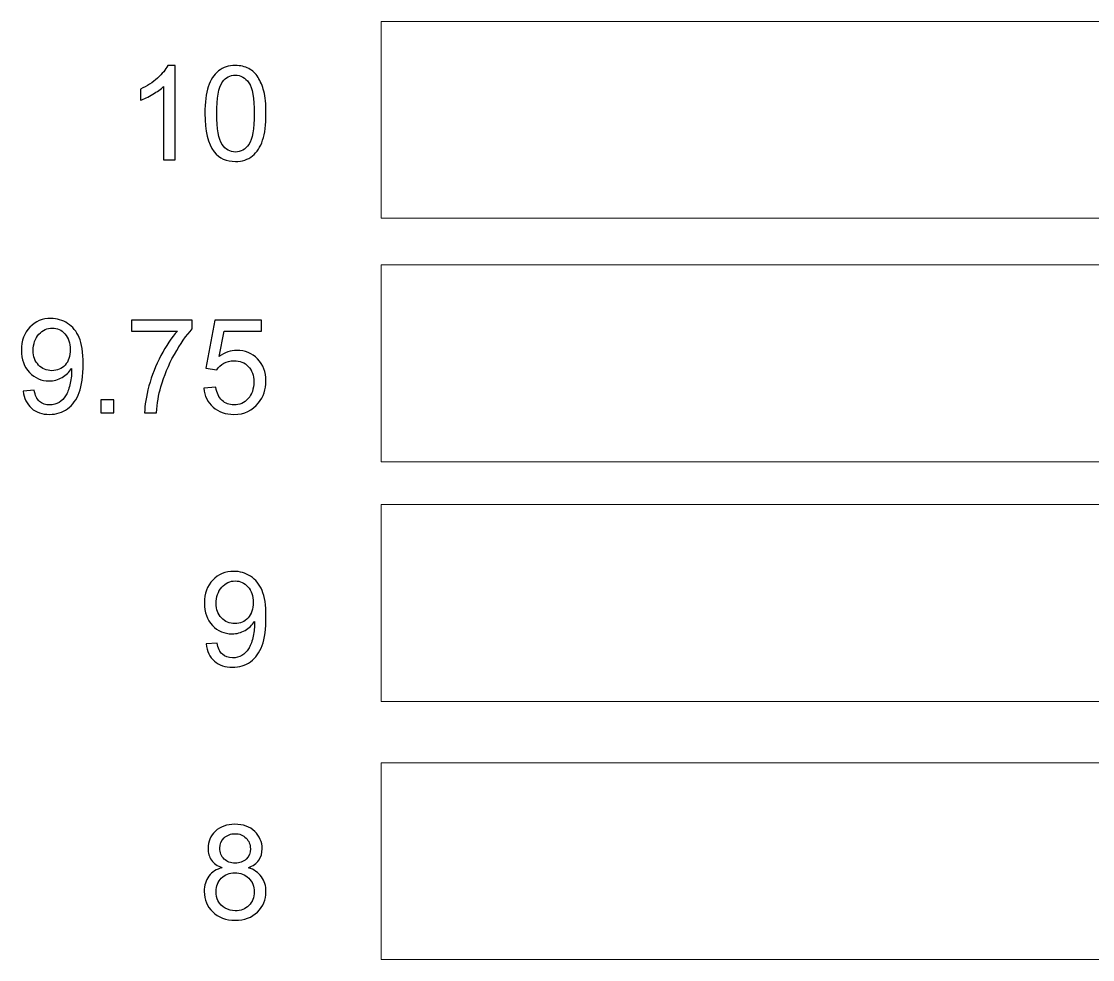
# Model space of a CAD drawing. Header units: millimetres. Extents: x -489 to 489, y -241 to 468.
# Drawn here: x -337.8 to -234.1, y 4.3 to 95.1 of the extents above; entities that cross this region are included whole.
import ezdxf

# ---------------------------------------------------------------- set-up
doc = ezdxf.new("R2010")
doc.units = ezdxf.units.MM
doc.header["$MEASUREMENT"] = 0
doc.layers.add('Layer 1', color=7, linetype='Continuous')

msp = doc.modelspace()

# ---------------------------------------------------------------- linework, layer by layer
at = {"layer": 'Layer 1', "color": 250, "lineweight": 9}
for points in [[(-303.009, 76.0051), (-112.509, 76.0051), (-112.509, 95.0551), (-303.009, 95.0551), (-303.009, 76.0051)], [(-303.009, 52.4551), (-117.2716, 52.4551), (-117.2716, 71.5051), (-303.009, 71.5051), (-303.009, 52.4551)], [(-303.009, 29.26), (-131.559, 29.26), (-131.559, 48.31), (-303.009, 48.31), (-303.009, 29.26)], [(-303.009, 4.2793), (-150.609, 4.2793), (-150.609, 23.3293), (-303.009, 23.3293), (-303.009, 4.2793)]]:
    msp.add_lwpolyline(points, close=True, dxfattribs=at)
at = {"layer": 'Layer 1', "color": 250}
for points, knots in [([(-322.932, 81.6571), (-322.932, 81.6571), (-324.0496, 81.6571), (-324.0496, 81.6571), (-324.0496, 81.6571), (-324.0496, 81.6571), (-324.0496, 88.7733), (-324.0496, 88.7733), (-324.0496, 88.7733), (-324.3184, 88.5151), (-324.6719, 88.259), (-325.1079, 88.0029), (-325.1079, 88.0029), (-325.544, 87.7468), (-325.9377, 87.5541), (-326.2848, 87.4271), (-326.2848, 87.4271), (-326.2848, 87.4271), (-326.2848, 88.5066), (-326.2848, 88.5066), (-326.2848, 88.5066), (-325.6604, 88.7987), (-325.1143, 89.1543), (-324.6465, 89.5734), (-324.6465, 89.5734), (-324.1787, 89.9904), (-323.8464, 90.3947), (-323.6517, 90.7884), (-323.6517, 90.7884), (-323.6517, 90.7884), (-322.932, 90.7884), (-322.932, 90.7884), (-322.932, 90.7884), (-322.932, 90.7884), (-322.932, 81.6571), (-322.932, 81.6571)], [0, 0, 0, 0, 0.1, 0.1, 0.1, 0.1, 0.2, 0.2, 0.2, 0.2, 0.3, 0.3, 0.3, 0.3, 0.4, 0.4, 0.4, 0.4, 0.5, 0.5, 0.5, 0.5, 0.6, 0.6, 0.6, 0.6, 0.7, 0.7, 0.7, 0.7, 0.8, 0.8, 0.8, 0.8, 1, 1, 1, 1]), ([(-320.0597, 86.1444), (-320.0597, 87.2176), (-319.9496, 88.0854), (-319.7295, 88.7416), (-319.7295, 88.7416), (-319.5072, 89.3999), (-319.1792, 89.9058), (-318.7431, 90.2592), (-318.7431, 90.2592), (-318.3092, 90.6127), (-317.761, 90.7884), (-317.1006, 90.7884), (-317.1006, 90.7884), (-316.6138, 90.7884), (-316.1862, 90.691), (-315.8158, 90.4942), (-315.8158, 90.4942), (-315.4475, 90.2973), (-315.1427, 90.0137), (-314.9056, 89.6433), (-314.9056, 89.6433), (-314.6685, 89.275), (-314.4823, 88.8241), (-314.3468, 88.2929), (-314.3468, 88.2929), (-314.2092, 87.7616), (-314.1415, 87.044), (-314.1415, 86.1444), (-314.1415, 86.1444), (-314.1415, 85.0776), (-314.2516, 84.214), (-314.4696, 83.5579), (-314.4696, 83.5579), (-314.6876, 82.8996), (-315.0157, 82.3937), (-315.4517, 82.0381), (-315.4517, 82.0381), (-315.8856, 81.6825), (-316.436, 81.5047), (-317.1006, 81.5047), (-317.1006, 81.5047), (-317.9748, 81.5047), (-318.6627, 81.8159), (-319.1622, 82.4403), (-319.1622, 82.4403), (-319.7612, 83.2023), (-320.0597, 84.4363), (-320.0597, 86.1444)], [0, 0, 0, 0, 0.07692308, 0.07692308, 0.07692308, 0.07692308, 0.15384615, 0.15384615, 0.15384615, 0.15384615, 0.23076923, 0.23076923, 0.23076923, 0.23076923, 0.30769231, 0.30769231, 0.30769231, 0.30769231, 0.38461538, 0.38461538, 0.38461538, 0.38461538, 0.46153846, 0.46153846, 0.46153846, 0.46153846, 0.53846154, 0.53846154, 0.53846154, 0.53846154, 0.61538462, 0.61538462, 0.61538462, 0.61538462, 0.69230769, 0.69230769, 0.69230769, 0.69230769, 0.76923077, 0.76923077, 0.76923077, 0.76923077, 0.84615385, 0.84615385, 0.84615385, 0.84615385, 1, 1, 1, 1]), ([(-318.9167, 86.1402), (-318.9167, 84.6437), (-318.7431, 83.6489), (-318.3939, 83.1578), (-318.3939, 83.1578), (-318.0446, 82.6646), (-317.6128, 82.4191), (-317.1006, 82.4191), (-317.1006, 82.4191), (-316.5884, 82.4191), (-316.1566, 82.6668), (-315.8073, 83.1599), (-315.8073, 83.1599), (-315.4581, 83.6552), (-315.2845, 84.648), (-315.2845, 86.1402), (-315.2845, 86.1402), (-315.2845, 87.6367), (-315.4581, 88.6315), (-315.8073, 89.1226), (-315.8073, 89.1226), (-316.1544, 89.6158), (-316.5905, 89.8613), (-317.1133, 89.8613), (-317.1133, 89.8613), (-317.6255, 89.8613), (-318.0362, 89.6433), (-318.3431, 89.2094), (-318.3431, 89.2094), (-318.7262, 88.6569), (-318.9167, 87.6325), (-318.9167, 86.1402)], [0, 0, 0, 0, 0.11111111, 0.11111111, 0.11111111, 0.11111111, 0.22222222, 0.22222222, 0.22222222, 0.22222222, 0.33333333, 0.33333333, 0.33333333, 0.33333333, 0.44444444, 0.44444444, 0.44444444, 0.44444444, 0.55555556, 0.55555556, 0.55555556, 0.55555556, 0.66666667, 0.66666667, 0.66666667, 0.66666667, 0.77777778, 0.77777778, 0.77777778, 0.77777778, 1, 1, 1, 1]), ([(-337.6513, 59.293), (-337.6513, 59.293), (-336.5845, 59.3819), (-336.5845, 59.3819), (-336.5845, 59.3819), (-336.4935, 58.8781), (-336.3199, 58.5141), (-336.0638, 58.2876), (-336.0638, 58.2876), (-335.8077, 58.0611), (-335.4796, 57.9468), (-335.0774, 57.9468), (-335.0774, 57.9468), (-334.7345, 57.9468), (-334.434, 58.0251), (-334.1736, 58.1839), (-334.1736, 58.1839), (-333.9133, 58.3405), (-333.7016, 58.5501), (-333.5386, 58.8146), (-333.5386, 58.8146), (-333.3756, 59.0771), (-333.238, 59.4327), (-333.1259, 59.8793), (-333.1259, 59.8793), (-333.0137, 60.3259), (-332.9586, 60.781), (-332.9586, 61.2446), (-332.9586, 61.2446), (-332.9586, 61.2933), (-332.9608, 61.3695), (-332.965, 61.4689), (-332.965, 61.4689), (-333.1872, 61.1133), (-333.492, 60.8234), (-333.8773, 60.6032), (-333.8773, 60.6032), (-334.2625, 60.381), (-334.6816, 60.2709), (-335.1303, 60.2709), (-335.1303, 60.2709), (-335.8818, 60.2709), (-336.5168, 60.544), (-337.0375, 61.0901), (-337.0375, 61.0901), (-337.556, 61.634), (-337.8164, 62.3537), (-337.8164, 63.2469), (-337.8164, 63.2469), (-337.8164, 64.1698), (-337.5455, 64.9106), (-337.0015, 65.4737), (-337.0015, 65.4737), (-336.4596, 66.0346), (-335.7802, 66.3161), (-334.961, 66.3161), (-334.961, 66.3161), (-334.3726, 66.3161), (-333.8328, 66.1574), (-333.3418, 65.8377), (-333.3418, 65.8377), (-332.8528, 65.5202), (-332.4824, 65.0673), (-332.2284, 64.4767), (-332.2284, 64.4767), (-331.9744, 63.8883), (-331.8474, 63.0353), (-331.8474, 61.9198), (-331.8474, 61.9198), (-331.8474, 60.7577), (-331.9723, 59.8328), (-332.2242, 59.1448), (-332.2242, 59.1448), (-332.476, 58.4548), (-332.8528, 57.932), (-333.3502, 57.5722), (-333.3502, 57.5722), (-333.8476, 57.2123), (-334.4297, 57.0324), (-335.0986, 57.0324), (-335.0986, 57.0324), (-335.8098, 57.0324), (-336.3898, 57.2293), (-336.8406, 57.6251), (-336.8406, 57.6251), (-337.2893, 58.0209), (-337.5603, 58.5776), (-337.6513, 59.293)], [0, 0, 0, 0, 0.04347826, 0.04347826, 0.04347826, 0.04347826, 0.08695652, 0.08695652, 0.08695652, 0.08695652, 0.13043478, 0.13043478, 0.13043478, 0.13043478, 0.17391304, 0.17391304, 0.17391304, 0.17391304, 0.2173913, 0.2173913, 0.2173913, 0.2173913, 0.26086957, 0.26086957, 0.26086957, 0.26086957, 0.30434783, 0.30434783, 0.30434783, 0.30434783, 0.34782609, 0.34782609, 0.34782609, 0.34782609, 0.39130435, 0.39130435, 0.39130435, 0.39130435, 0.43478261, 0.43478261, 0.43478261, 0.43478261, 0.47826087, 0.47826087, 0.47826087, 0.47826087, 0.52173913, 0.52173913, 0.52173913, 0.52173913, 0.56521739, 0.56521739, 0.56521739, 0.56521739, 0.60869565, 0.60869565, 0.60869565, 0.60869565, 0.65217391, 0.65217391, 0.65217391, 0.65217391, 0.69565217, 0.69565217, 0.69565217, 0.69565217, 0.73913043, 0.73913043, 0.73913043, 0.73913043, 0.7826087, 0.7826087, 0.7826087, 0.7826087, 0.82608696, 0.82608696, 0.82608696, 0.82608696, 0.86956522, 0.86956522, 0.86956522, 0.86956522, 0.91304348, 0.91304348, 0.91304348, 0.91304348, 1, 1, 1, 1]), ([(-333.092, 63.3041), (-333.092, 63.9433), (-333.2613, 64.4513), (-333.6, 64.826), (-333.6, 64.826), (-333.9365, 65.2006), (-334.3472, 65.389), (-334.8298, 65.389), (-334.8298, 65.389), (-335.3293, 65.389), (-335.7611, 65.1879), (-336.1252, 64.7836), (-336.1252, 64.7836), (-336.4914, 64.3794), (-336.6734, 63.8544), (-336.6734, 63.211), (-336.6734, 63.211), (-336.6734, 62.6331), (-336.4998, 62.1632), (-336.1548, 61.8034), (-336.1548, 61.8034), (-335.8077, 61.4414), (-335.3759, 61.2615), (-334.8615, 61.2615), (-334.8615, 61.2615), (-334.3451, 61.2615), (-333.9217, 61.4414), (-333.5894, 61.8034), (-333.5894, 61.8034), (-333.2571, 62.1632), (-333.092, 62.6649), (-333.092, 63.3041)], [0, 0, 0, 0, 0.11111111, 0.11111111, 0.11111111, 0.11111111, 0.22222222, 0.22222222, 0.22222222, 0.22222222, 0.33333333, 0.33333333, 0.33333333, 0.33333333, 0.44444444, 0.44444444, 0.44444444, 0.44444444, 0.55555556, 0.55555556, 0.55555556, 0.55555556, 0.66666667, 0.66666667, 0.66666667, 0.66666667, 0.77777778, 0.77777778, 0.77777778, 0.77777778, 1, 1, 1, 1]), ([(-327.1611, 65.0969), (-327.1611, 65.0969), (-327.1611, 66.1637), (-327.1611, 66.1637), (-327.1611, 66.1637), (-327.1611, 66.1637), (-321.281, 66.1637), (-321.281, 66.1637), (-321.281, 66.1637), (-321.281, 66.1637), (-321.281, 65.3001), (-321.281, 65.3001), (-321.281, 65.3001), (-321.8588, 64.6842), (-322.4346, 63.865), (-323.0018, 62.8427), (-323.0018, 62.8427), (-323.5712, 61.8203), (-324.0094, 60.7683), (-324.3205, 59.6867), (-324.3205, 59.6867), (-324.5428, 58.9268), (-324.6867, 58.0907), (-324.7481, 57.1848), (-324.7481, 57.1848), (-324.7481, 57.1848), (-325.8911, 57.1848), (-325.8911, 57.1848), (-325.8911, 57.1848), (-325.8784, 57.9002), (-325.7387, 58.766), (-325.4699, 59.7798), (-325.4699, 59.7798), (-325.2011, 60.7958), (-324.8179, 61.7737), (-324.3163, 62.7157), (-324.3163, 62.7157), (-323.8146, 63.6576), (-323.2812, 64.4513), (-322.7161, 65.0969), (-322.7161, 65.0969), (-322.7161, 65.0969), (-327.1611, 65.0969), (-327.1611, 65.0969)], [0, 0, 0, 0, 0.08333333, 0.08333333, 0.08333333, 0.08333333, 0.16666667, 0.16666667, 0.16666667, 0.16666667, 0.25, 0.25, 0.25, 0.25, 0.33333333, 0.33333333, 0.33333333, 0.33333333, 0.41666667, 0.41666667, 0.41666667, 0.41666667, 0.5, 0.5, 0.5, 0.5, 0.58333333, 0.58333333, 0.58333333, 0.58333333, 0.66666667, 0.66666667, 0.66666667, 0.66666667, 0.75, 0.75, 0.75, 0.75, 0.83333333, 0.83333333, 0.83333333, 0.83333333, 1, 1, 1, 1]), ([(-320.1613, 59.5724), (-320.1613, 59.5724), (-318.9929, 59.6613), (-318.9929, 59.6613), (-318.9929, 59.6613), (-318.9061, 59.0919), (-318.705, 58.6644), (-318.3918, 58.3765), (-318.3918, 58.3765), (-318.0785, 58.0907), (-317.6954, 57.9468), (-317.2445, 57.9468), (-317.2445, 57.9468), (-316.7005, 57.9468), (-316.2455, 58.15), (-315.875, 58.5543), (-315.875, 58.5543), (-315.5067, 58.9607), (-315.3226, 59.4983), (-315.3226, 60.1672), (-315.3226, 60.1672), (-315.3226, 60.8043), (-315.4983, 61.306), (-315.8518, 61.6743), (-315.8518, 61.6743), (-316.2052, 62.0426), (-316.673, 62.2267), (-317.2551, 62.2267), (-317.2551, 62.2267), (-317.6171, 62.2267), (-317.9409, 62.1442), (-318.2288, 61.9791), (-318.2288, 61.9791), (-318.5145, 61.814), (-318.7389, 61.6002), (-318.904, 61.3377), (-318.904, 61.3377), (-318.904, 61.3377), (-319.9581, 61.4901), (-319.9581, 61.4901), (-319.9581, 61.4901), (-319.9581, 61.4901), (-319.0818, 66.1637), (-319.0818, 66.1637), (-319.0818, 66.1637), (-319.0818, 66.1637), (-314.5733, 66.1637), (-314.5733, 66.1637), (-314.5733, 66.1637), (-314.5733, 66.1637), (-314.5733, 65.0969), (-314.5733, 65.0969), (-314.5733, 65.0969), (-314.5733, 65.0969), (-318.1907, 65.0969), (-318.1907, 65.0969), (-318.1907, 65.0969), (-318.1907, 65.0969), (-318.6754, 62.6437), (-318.6754, 62.6437), (-318.6754, 62.6437), (-318.1314, 63.0268), (-317.5599, 63.2173), (-316.963, 63.2173), (-316.963, 63.2173), (-316.1714, 63.2173), (-315.5025, 62.9421), (-314.9585, 62.3918), (-314.9585, 62.3918), (-314.4145, 61.8415), (-314.1415, 61.1345), (-314.1415, 60.2709), (-314.1415, 60.2709), (-314.1415, 59.4475), (-314.3807, 58.7363), (-314.859, 58.1373), (-314.859, 58.1373), (-315.4411, 57.4007), (-316.237, 57.0324), (-317.2445, 57.0324), (-317.2445, 57.0324), (-318.07, 57.0324), (-318.7431, 57.2652), (-319.2659, 57.7288), (-319.2659, 57.7288), (-319.7888, 58.1923), (-320.0872, 58.8062), (-320.1613, 59.5724)], [0, 0, 0, 0, 0.04347826, 0.04347826, 0.04347826, 0.04347826, 0.08695652, 0.08695652, 0.08695652, 0.08695652, 0.13043478, 0.13043478, 0.13043478, 0.13043478, 0.17391304, 0.17391304, 0.17391304, 0.17391304, 0.2173913, 0.2173913, 0.2173913, 0.2173913, 0.26086957, 0.26086957, 0.26086957, 0.26086957, 0.30434783, 0.30434783, 0.30434783, 0.30434783, 0.34782609, 0.34782609, 0.34782609, 0.34782609, 0.39130435, 0.39130435, 0.39130435, 0.39130435, 0.43478261, 0.43478261, 0.43478261, 0.43478261, 0.47826087, 0.47826087, 0.47826087, 0.47826087, 0.52173913, 0.52173913, 0.52173913, 0.52173913, 0.56521739, 0.56521739, 0.56521739, 0.56521739, 0.60869565, 0.60869565, 0.60869565, 0.60869565, 0.65217391, 0.65217391, 0.65217391, 0.65217391, 0.69565217, 0.69565217, 0.69565217, 0.69565217, 0.73913043, 0.73913043, 0.73913043, 0.73913043, 0.7826087, 0.7826087, 0.7826087, 0.7826087, 0.82608696, 0.82608696, 0.82608696, 0.82608696, 0.86956522, 0.86956522, 0.86956522, 0.86956522, 0.91304348, 0.91304348, 0.91304348, 0.91304348, 1, 1, 1, 1]), ([(-330.1308, 57.1848), (-330.1308, 57.1848), (-330.1308, 58.4548), (-330.1308, 58.4548), (-330.1308, 58.4548), (-330.1308, 58.4548), (-328.8608, 58.4548), (-328.8608, 58.4548), (-328.8608, 58.4548), (-328.8608, 58.4548), (-328.8608, 57.1848), (-328.8608, 57.1848), (-328.8608, 57.1848), (-328.8608, 57.1848), (-330.1308, 57.1848), (-330.1308, 57.1848)], [0, 0, 0, 0, 0.2, 0.2, 0.2, 0.2, 0.4, 0.4, 0.4, 0.4, 0.6, 0.6, 0.6, 0.6, 1, 1, 1, 1]), ([(-319.9454, 34.8207), (-319.9454, 34.8207), (-318.8786, 34.9096), (-318.8786, 34.9096), (-318.8786, 34.9096), (-318.7876, 34.4058), (-318.614, 34.0418), (-318.3579, 33.8153), (-318.3579, 33.8153), (-318.1018, 33.5888), (-317.7737, 33.4745), (-317.3715, 33.4745), (-317.3715, 33.4745), (-317.0286, 33.4745), (-316.7281, 33.5528), (-316.4677, 33.7116), (-316.4677, 33.7116), (-316.2074, 33.8682), (-315.9957, 34.0778), (-315.8327, 34.3423), (-315.8327, 34.3423), (-315.6697, 34.6048), (-315.5321, 34.9604), (-315.42, 35.407), (-315.42, 35.407), (-315.3078, 35.8536), (-315.2527, 36.3087), (-315.2527, 36.7723), (-315.2527, 36.7723), (-315.2527, 36.821), (-315.2549, 36.8972), (-315.2591, 36.9966), (-315.2591, 36.9966), (-315.4813, 36.641), (-315.7861, 36.3511), (-316.1714, 36.1309), (-316.1714, 36.1309), (-316.5566, 35.9087), (-316.9757, 35.7986), (-317.4244, 35.7986), (-317.4244, 35.7986), (-318.1759, 35.7986), (-318.8109, 36.0717), (-319.3316, 36.6178), (-319.3316, 36.6178), (-319.8501, 37.1617), (-320.1105, 37.8814), (-320.1105, 38.7746), (-320.1105, 38.7746), (-320.1105, 39.6975), (-319.8396, 40.4383), (-319.2956, 41.0014), (-319.2956, 41.0014), (-318.7537, 41.5623), (-318.0743, 41.8438), (-317.2551, 41.8438), (-317.2551, 41.8438), (-316.6667, 41.8438), (-316.1269, 41.6851), (-315.6359, 41.3654), (-315.6359, 41.3654), (-315.1469, 41.0479), (-314.7765, 40.595), (-314.5225, 40.0044), (-314.5225, 40.0044), (-314.2685, 39.416), (-314.1415, 38.563), (-314.1415, 37.4475), (-314.1415, 37.4475), (-314.1415, 36.2854), (-314.2664, 35.3605), (-314.5183, 34.6725), (-314.5183, 34.6725), (-314.7701, 33.9825), (-315.1469, 33.4597), (-315.6443, 33.0999), (-315.6443, 33.0999), (-316.1417, 32.74), (-316.7238, 32.5601), (-317.3927, 32.5601), (-317.3927, 32.5601), (-318.1039, 32.5601), (-318.6839, 32.757), (-319.1347, 33.1528), (-319.1347, 33.1528), (-319.5834, 33.5486), (-319.8544, 34.1053), (-319.9454, 34.8207)], [0, 0, 0, 0, 0.04347826, 0.04347826, 0.04347826, 0.04347826, 0.08695652, 0.08695652, 0.08695652, 0.08695652, 0.13043478, 0.13043478, 0.13043478, 0.13043478, 0.17391304, 0.17391304, 0.17391304, 0.17391304, 0.2173913, 0.2173913, 0.2173913, 0.2173913, 0.26086957, 0.26086957, 0.26086957, 0.26086957, 0.30434783, 0.30434783, 0.30434783, 0.30434783, 0.34782609, 0.34782609, 0.34782609, 0.34782609, 0.39130435, 0.39130435, 0.39130435, 0.39130435, 0.43478261, 0.43478261, 0.43478261, 0.43478261, 0.47826087, 0.47826087, 0.47826087, 0.47826087, 0.52173913, 0.52173913, 0.52173913, 0.52173913, 0.56521739, 0.56521739, 0.56521739, 0.56521739, 0.60869565, 0.60869565, 0.60869565, 0.60869565, 0.65217391, 0.65217391, 0.65217391, 0.65217391, 0.69565217, 0.69565217, 0.69565217, 0.69565217, 0.73913043, 0.73913043, 0.73913043, 0.73913043, 0.7826087, 0.7826087, 0.7826087, 0.7826087, 0.82608696, 0.82608696, 0.82608696, 0.82608696, 0.86956522, 0.86956522, 0.86956522, 0.86956522, 0.91304348, 0.91304348, 0.91304348, 0.91304348, 1, 1, 1, 1]), ([(-315.3861, 38.8318), (-315.3861, 39.471), (-315.5554, 39.979), (-315.8941, 40.3537), (-315.8941, 40.3537), (-316.2306, 40.7283), (-316.6413, 40.9167), (-317.1239, 40.9167), (-317.1239, 40.9167), (-317.6234, 40.9167), (-318.0552, 40.7156), (-318.4193, 40.3113), (-318.4193, 40.3113), (-318.7855, 39.9071), (-318.9675, 39.3821), (-318.9675, 38.7387), (-318.9675, 38.7387), (-318.9675, 38.1608), (-318.7939, 37.6909), (-318.4489, 37.3311), (-318.4489, 37.3311), (-318.1018, 36.9691), (-317.67, 36.7892), (-317.1556, 36.7892), (-317.1556, 36.7892), (-316.6392, 36.7892), (-316.2158, 36.9691), (-315.8835, 37.3311), (-315.8835, 37.3311), (-315.5512, 37.6909), (-315.3861, 38.1926), (-315.3861, 38.8318)], [0, 0, 0, 0, 0.11111111, 0.11111111, 0.11111111, 0.11111111, 0.22222222, 0.22222222, 0.22222222, 0.22222222, 0.33333333, 0.33333333, 0.33333333, 0.33333333, 0.44444444, 0.44444444, 0.44444444, 0.44444444, 0.55555556, 0.55555556, 0.55555556, 0.55555556, 0.66666667, 0.66666667, 0.66666667, 0.66666667, 0.77777778, 0.77777778, 0.77777778, 0.77777778, 1, 1, 1, 1]), ([(-318.3896, 13.17), (-318.8532, 13.3394), (-319.1961, 13.5828), (-319.4205, 13.896), (-319.4205, 13.896), (-319.6427, 14.2114), (-319.7549, 14.5882), (-319.7549, 15.0263), (-319.7549, 15.0263), (-319.7549, 15.6889), (-319.5178, 16.2434), (-319.0437, 16.6943), (-319.0437, 16.6943), (-318.5674, 17.1451), (-317.9367, 17.3716), (-317.1472, 17.3716), (-317.1472, 17.3716), (-316.3555, 17.3716), (-315.7163, 17.1409), (-315.2337, 16.6795), (-315.2337, 16.6795), (-314.7511, 16.218), (-314.5098, 15.6571), (-314.5098, 14.9946), (-314.5098, 14.9946), (-314.5098, 14.5734), (-314.6199, 14.2051), (-314.84, 13.8939), (-314.84, 13.8939), (-315.0601, 13.5807), (-315.3946, 13.3394), (-315.8454, 13.17), (-315.8454, 13.17), (-315.2887, 12.988), (-314.8675, 12.6959), (-314.5775, 12.2895), (-314.5775, 12.2895), (-314.2875, 11.8852), (-314.1415, 11.4026), (-314.1415, 10.8396), (-314.1415, 10.8396), (-314.1415, 10.0628), (-314.4167, 9.4108), (-314.9649, 8.8817), (-314.9649, 8.8817), (-315.5152, 8.3525), (-316.237, 8.0879), (-317.1323, 8.0879), (-317.1323, 8.0879), (-318.0277, 8.0879), (-318.7495, 8.3525), (-319.2998, 8.8838), (-319.2998, 8.8838), (-319.848, 9.4151), (-320.1232, 10.0776), (-320.1232, 10.8713), (-320.1232, 10.8713), (-320.1232, 11.4619), (-319.9729, 11.9572), (-319.6723, 12.3551), (-319.6723, 12.3551), (-319.3718, 12.7552), (-318.9442, 13.0261), (-318.3896, 13.17)], [0, 0, 0, 0, 0.05882353, 0.05882353, 0.05882353, 0.05882353, 0.11764706, 0.11764706, 0.11764706, 0.11764706, 0.17647059, 0.17647059, 0.17647059, 0.17647059, 0.23529412, 0.23529412, 0.23529412, 0.23529412, 0.29411765, 0.29411765, 0.29411765, 0.29411765, 0.35294118, 0.35294118, 0.35294118, 0.35294118, 0.41176471, 0.41176471, 0.41176471, 0.41176471, 0.47058824, 0.47058824, 0.47058824, 0.47058824, 0.52941176, 0.52941176, 0.52941176, 0.52941176, 0.58823529, 0.58823529, 0.58823529, 0.58823529, 0.64705882, 0.64705882, 0.64705882, 0.64705882, 0.70588235, 0.70588235, 0.70588235, 0.70588235, 0.76470588, 0.76470588, 0.76470588, 0.76470588, 0.82352941, 0.82352941, 0.82352941, 0.82352941, 0.88235294, 0.88235294, 0.88235294, 0.88235294, 1, 1, 1, 1]), ([(-318.6119, 15.0666), (-318.6119, 14.6348), (-318.4743, 14.2834), (-318.2013, 14.0103), (-318.2013, 14.0103), (-317.9261, 13.7373), (-317.5663, 13.5997), (-317.1196, 13.5997), (-317.1196, 13.5997), (-316.6857, 13.5997), (-316.3344, 13.7352), (-316.0613, 14.0061), (-316.0613, 14.0061), (-315.7883, 14.277), (-315.6528, 14.6094), (-315.6528, 15.0031), (-315.6528, 15.0031), (-315.6528, 15.4137), (-315.7925, 15.7587), (-316.074, 16.0381), (-316.074, 16.0381), (-316.3534, 16.3175), (-316.7069, 16.4572), (-317.1323, 16.4572), (-317.1323, 16.4572), (-317.562, 16.4572), (-317.9155, 16.3196), (-318.1949, 16.0466), (-318.1949, 16.0466), (-318.4722, 15.7735), (-318.6119, 15.4476), (-318.6119, 15.0666)], [0, 0, 0, 0, 0.11111111, 0.11111111, 0.11111111, 0.11111111, 0.22222222, 0.22222222, 0.22222222, 0.22222222, 0.33333333, 0.33333333, 0.33333333, 0.33333333, 0.44444444, 0.44444444, 0.44444444, 0.44444444, 0.55555556, 0.55555556, 0.55555556, 0.55555556, 0.66666667, 0.66666667, 0.66666667, 0.66666667, 0.77777778, 0.77777778, 0.77777778, 0.77777778, 1, 1, 1, 1]), ([(-318.9802, 10.8629), (-318.9802, 10.5432), (-318.9061, 10.2363), (-318.7579, 9.9379), (-318.7579, 9.9379), (-318.6098, 9.6415), (-318.3854, 9.4108), (-318.0848, 9.2478), (-318.0848, 9.2478), (-317.7864, 9.0849), (-317.4647, 9.0023), (-317.1239, 9.0023), (-317.1239, 9.0023), (-316.5862, 9.0023), (-316.146, 9.1738), (-315.801, 9.5167), (-315.801, 9.5167), (-315.4559, 9.8596), (-315.2845, 10.2956), (-315.2845, 10.8248), (-315.2845, 10.8248), (-315.2845, 11.3624), (-315.4623, 11.8069), (-315.8158, 12.1583), (-315.8158, 12.1583), (-316.1714, 12.5096), (-316.6201, 12.6853), (-317.1599, 12.6853), (-317.1599, 12.6853), (-317.689, 12.6853), (-318.1229, 12.5117), (-318.4658, 12.1646), (-318.4658, 12.1646), (-318.8087, 11.8175), (-318.9802, 11.3836), (-318.9802, 10.8629)], [0, 0, 0, 0, 0.1, 0.1, 0.1, 0.1, 0.2, 0.2, 0.2, 0.2, 0.3, 0.3, 0.3, 0.3, 0.4, 0.4, 0.4, 0.4, 0.5, 0.5, 0.5, 0.5, 0.6, 0.6, 0.6, 0.6, 0.7, 0.7, 0.7, 0.7, 0.8, 0.8, 0.8, 0.8, 1, 1, 1, 1])]:
    msp.add_open_spline(points, degree=3, knots=knots, dxfattribs=at)
at = {"layer": 'Layer 1', "color": 250, "lineweight": 9}
for points, knots in [([(-322.932, 81.6571), (-322.932, 81.6571), (-324.0496, 81.6571), (-324.0496, 81.6571), (-324.0496, 81.6571), (-324.0496, 81.6571), (-324.0496, 88.7733), (-324.0496, 88.7733), (-324.0496, 88.7733), (-324.3184, 88.5151), (-324.6719, 88.259), (-325.1079, 88.0029), (-325.1079, 88.0029), (-325.544, 87.7468), (-325.9377, 87.5541), (-326.2848, 87.4271), (-326.2848, 87.4271), (-326.2848, 87.4271), (-326.2848, 88.5066), (-326.2848, 88.5066), (-326.2848, 88.5066), (-325.6604, 88.7987), (-325.1143, 89.1543), (-324.6465, 89.5734), (-324.6465, 89.5734), (-324.1787, 89.9904), (-323.8464, 90.3947), (-323.6517, 90.7884), (-323.6517, 90.7884), (-323.6517, 90.7884), (-322.932, 90.7884), (-322.932, 90.7884), (-322.932, 90.7884), (-322.932, 90.7884), (-322.932, 81.6571), (-322.932, 81.6571)], [0, 0, 0, 0, 0.1, 0.1, 0.1, 0.1, 0.2, 0.2, 0.2, 0.2, 0.3, 0.3, 0.3, 0.3, 0.4, 0.4, 0.4, 0.4, 0.5, 0.5, 0.5, 0.5, 0.6, 0.6, 0.6, 0.6, 0.7, 0.7, 0.7, 0.7, 0.8, 0.8, 0.8, 0.8, 1, 1, 1, 1]), ([(-320.0597, 86.1444), (-320.0597, 87.2176), (-319.9496, 88.0854), (-319.7295, 88.7416), (-319.7295, 88.7416), (-319.5072, 89.3999), (-319.1792, 89.9058), (-318.7431, 90.2592), (-318.7431, 90.2592), (-318.3092, 90.6127), (-317.761, 90.7884), (-317.1006, 90.7884), (-317.1006, 90.7884), (-316.6138, 90.7884), (-316.1862, 90.691), (-315.8158, 90.4942), (-315.8158, 90.4942), (-315.4475, 90.2973), (-315.1427, 90.0137), (-314.9056, 89.6433), (-314.9056, 89.6433), (-314.6685, 89.275), (-314.4823, 88.8241), (-314.3468, 88.2929), (-314.3468, 88.2929), (-314.2092, 87.7616), (-314.1415, 87.044), (-314.1415, 86.1444), (-314.1415, 86.1444), (-314.1415, 85.0776), (-314.2516, 84.214), (-314.4696, 83.5579), (-314.4696, 83.5579), (-314.6876, 82.8996), (-315.0157, 82.3937), (-315.4517, 82.0381), (-315.4517, 82.0381), (-315.8856, 81.6825), (-316.436, 81.5047), (-317.1006, 81.5047), (-317.1006, 81.5047), (-317.9748, 81.5047), (-318.6627, 81.8159), (-319.1622, 82.4403), (-319.1622, 82.4403), (-319.7612, 83.2023), (-320.0597, 84.4363), (-320.0597, 86.1444)], [0, 0, 0, 0, 0.07692308, 0.07692308, 0.07692308, 0.07692308, 0.15384615, 0.15384615, 0.15384615, 0.15384615, 0.23076923, 0.23076923, 0.23076923, 0.23076923, 0.30769231, 0.30769231, 0.30769231, 0.30769231, 0.38461538, 0.38461538, 0.38461538, 0.38461538, 0.46153846, 0.46153846, 0.46153846, 0.46153846, 0.53846154, 0.53846154, 0.53846154, 0.53846154, 0.61538462, 0.61538462, 0.61538462, 0.61538462, 0.69230769, 0.69230769, 0.69230769, 0.69230769, 0.76923077, 0.76923077, 0.76923077, 0.76923077, 0.84615385, 0.84615385, 0.84615385, 0.84615385, 1, 1, 1, 1]), ([(-318.9167, 86.1402), (-318.9167, 84.6437), (-318.7431, 83.6489), (-318.3939, 83.1578), (-318.3939, 83.1578), (-318.0446, 82.6646), (-317.6128, 82.4191), (-317.1006, 82.4191), (-317.1006, 82.4191), (-316.5884, 82.4191), (-316.1566, 82.6668), (-315.8073, 83.1599), (-315.8073, 83.1599), (-315.4581, 83.6552), (-315.2845, 84.648), (-315.2845, 86.1402), (-315.2845, 86.1402), (-315.2845, 87.6367), (-315.4581, 88.6315), (-315.8073, 89.1226), (-315.8073, 89.1226), (-316.1544, 89.6158), (-316.5905, 89.8613), (-317.1133, 89.8613), (-317.1133, 89.8613), (-317.6255, 89.8613), (-318.0362, 89.6433), (-318.3431, 89.2094), (-318.3431, 89.2094), (-318.7262, 88.6569), (-318.9167, 87.6325), (-318.9167, 86.1402)], [0, 0, 0, 0, 0.11111111, 0.11111111, 0.11111111, 0.11111111, 0.22222222, 0.22222222, 0.22222222, 0.22222222, 0.33333333, 0.33333333, 0.33333333, 0.33333333, 0.44444444, 0.44444444, 0.44444444, 0.44444444, 0.55555556, 0.55555556, 0.55555556, 0.55555556, 0.66666667, 0.66666667, 0.66666667, 0.66666667, 0.77777778, 0.77777778, 0.77777778, 0.77777778, 1, 1, 1, 1]), ([(-337.6513, 59.293), (-337.6513, 59.293), (-336.5845, 59.3819), (-336.5845, 59.3819), (-336.5845, 59.3819), (-336.4935, 58.8781), (-336.3199, 58.5141), (-336.0638, 58.2876), (-336.0638, 58.2876), (-335.8077, 58.0611), (-335.4796, 57.9468), (-335.0774, 57.9468), (-335.0774, 57.9468), (-334.7345, 57.9468), (-334.434, 58.0251), (-334.1736, 58.1839), (-334.1736, 58.1839), (-333.9133, 58.3405), (-333.7016, 58.5501), (-333.5386, 58.8146), (-333.5386, 58.8146), (-333.3756, 59.0771), (-333.238, 59.4327), (-333.1259, 59.8793), (-333.1259, 59.8793), (-333.0137, 60.3259), (-332.9586, 60.781), (-332.9586, 61.2446), (-332.9586, 61.2446), (-332.9586, 61.2933), (-332.9608, 61.3695), (-332.965, 61.4689), (-332.965, 61.4689), (-333.1872, 61.1133), (-333.492, 60.8234), (-333.8773, 60.6032), (-333.8773, 60.6032), (-334.2625, 60.381), (-334.6816, 60.2709), (-335.1303, 60.2709), (-335.1303, 60.2709), (-335.8818, 60.2709), (-336.5168, 60.544), (-337.0375, 61.0901), (-337.0375, 61.0901), (-337.556, 61.634), (-337.8164, 62.3537), (-337.8164, 63.2469), (-337.8164, 63.2469), (-337.8164, 64.1698), (-337.5455, 64.9106), (-337.0015, 65.4737), (-337.0015, 65.4737), (-336.4596, 66.0346), (-335.7802, 66.3161), (-334.961, 66.3161), (-334.961, 66.3161), (-334.3726, 66.3161), (-333.8328, 66.1574), (-333.3418, 65.8377), (-333.3418, 65.8377), (-332.8528, 65.5202), (-332.4824, 65.0673), (-332.2284, 64.4767), (-332.2284, 64.4767), (-331.9744, 63.8883), (-331.8474, 63.0353), (-331.8474, 61.9198), (-331.8474, 61.9198), (-331.8474, 60.7577), (-331.9723, 59.8328), (-332.2242, 59.1448), (-332.2242, 59.1448), (-332.476, 58.4548), (-332.8528, 57.932), (-333.3502, 57.5722), (-333.3502, 57.5722), (-333.8476, 57.2123), (-334.4297, 57.0324), (-335.0986, 57.0324), (-335.0986, 57.0324), (-335.8098, 57.0324), (-336.3898, 57.2293), (-336.8406, 57.6251), (-336.8406, 57.6251), (-337.2893, 58.0209), (-337.5603, 58.5776), (-337.6513, 59.293)], [0, 0, 0, 0, 0.04347826, 0.04347826, 0.04347826, 0.04347826, 0.08695652, 0.08695652, 0.08695652, 0.08695652, 0.13043478, 0.13043478, 0.13043478, 0.13043478, 0.17391304, 0.17391304, 0.17391304, 0.17391304, 0.2173913, 0.2173913, 0.2173913, 0.2173913, 0.26086957, 0.26086957, 0.26086957, 0.26086957, 0.30434783, 0.30434783, 0.30434783, 0.30434783, 0.34782609, 0.34782609, 0.34782609, 0.34782609, 0.39130435, 0.39130435, 0.39130435, 0.39130435, 0.43478261, 0.43478261, 0.43478261, 0.43478261, 0.47826087, 0.47826087, 0.47826087, 0.47826087, 0.52173913, 0.52173913, 0.52173913, 0.52173913, 0.56521739, 0.56521739, 0.56521739, 0.56521739, 0.60869565, 0.60869565, 0.60869565, 0.60869565, 0.65217391, 0.65217391, 0.65217391, 0.65217391, 0.69565217, 0.69565217, 0.69565217, 0.69565217, 0.73913043, 0.73913043, 0.73913043, 0.73913043, 0.7826087, 0.7826087, 0.7826087, 0.7826087, 0.82608696, 0.82608696, 0.82608696, 0.82608696, 0.86956522, 0.86956522, 0.86956522, 0.86956522, 0.91304348, 0.91304348, 0.91304348, 0.91304348, 1, 1, 1, 1]), ([(-333.092, 63.3041), (-333.092, 63.9433), (-333.2613, 64.4513), (-333.6, 64.826), (-333.6, 64.826), (-333.9365, 65.2006), (-334.3472, 65.389), (-334.8298, 65.389), (-334.8298, 65.389), (-335.3293, 65.389), (-335.7611, 65.1879), (-336.1252, 64.7836), (-336.1252, 64.7836), (-336.4914, 64.3794), (-336.6734, 63.8544), (-336.6734, 63.211), (-336.6734, 63.211), (-336.6734, 62.6331), (-336.4998, 62.1632), (-336.1548, 61.8034), (-336.1548, 61.8034), (-335.8077, 61.4414), (-335.3759, 61.2615), (-334.8615, 61.2615), (-334.8615, 61.2615), (-334.3451, 61.2615), (-333.9217, 61.4414), (-333.5894, 61.8034), (-333.5894, 61.8034), (-333.2571, 62.1632), (-333.092, 62.6649), (-333.092, 63.3041)], [0, 0, 0, 0, 0.11111111, 0.11111111, 0.11111111, 0.11111111, 0.22222222, 0.22222222, 0.22222222, 0.22222222, 0.33333333, 0.33333333, 0.33333333, 0.33333333, 0.44444444, 0.44444444, 0.44444444, 0.44444444, 0.55555556, 0.55555556, 0.55555556, 0.55555556, 0.66666667, 0.66666667, 0.66666667, 0.66666667, 0.77777778, 0.77777778, 0.77777778, 0.77777778, 1, 1, 1, 1]), ([(-327.1611, 65.0969), (-327.1611, 65.0969), (-327.1611, 66.1637), (-327.1611, 66.1637), (-327.1611, 66.1637), (-327.1611, 66.1637), (-321.281, 66.1637), (-321.281, 66.1637), (-321.281, 66.1637), (-321.281, 66.1637), (-321.281, 65.3001), (-321.281, 65.3001), (-321.281, 65.3001), (-321.8588, 64.6842), (-322.4346, 63.865), (-323.0018, 62.8427), (-323.0018, 62.8427), (-323.5712, 61.8203), (-324.0094, 60.7683), (-324.3205, 59.6867), (-324.3205, 59.6867), (-324.5428, 58.9268), (-324.6867, 58.0907), (-324.7481, 57.1848), (-324.7481, 57.1848), (-324.7481, 57.1848), (-325.8911, 57.1848), (-325.8911, 57.1848), (-325.8911, 57.1848), (-325.8784, 57.9002), (-325.7387, 58.766), (-325.4699, 59.7798), (-325.4699, 59.7798), (-325.2011, 60.7958), (-324.8179, 61.7737), (-324.3163, 62.7157), (-324.3163, 62.7157), (-323.8146, 63.6576), (-323.2812, 64.4513), (-322.7161, 65.0969), (-322.7161, 65.0969), (-322.7161, 65.0969), (-327.1611, 65.0969), (-327.1611, 65.0969)], [0, 0, 0, 0, 0.08333333, 0.08333333, 0.08333333, 0.08333333, 0.16666667, 0.16666667, 0.16666667, 0.16666667, 0.25, 0.25, 0.25, 0.25, 0.33333333, 0.33333333, 0.33333333, 0.33333333, 0.41666667, 0.41666667, 0.41666667, 0.41666667, 0.5, 0.5, 0.5, 0.5, 0.58333333, 0.58333333, 0.58333333, 0.58333333, 0.66666667, 0.66666667, 0.66666667, 0.66666667, 0.75, 0.75, 0.75, 0.75, 0.83333333, 0.83333333, 0.83333333, 0.83333333, 1, 1, 1, 1]), ([(-320.1613, 59.5724), (-320.1613, 59.5724), (-318.9929, 59.6613), (-318.9929, 59.6613), (-318.9929, 59.6613), (-318.9061, 59.0919), (-318.705, 58.6644), (-318.3918, 58.3765), (-318.3918, 58.3765), (-318.0785, 58.0907), (-317.6954, 57.9468), (-317.2445, 57.9468), (-317.2445, 57.9468), (-316.7005, 57.9468), (-316.2455, 58.15), (-315.875, 58.5543), (-315.875, 58.5543), (-315.5067, 58.9607), (-315.3226, 59.4983), (-315.3226, 60.1672), (-315.3226, 60.1672), (-315.3226, 60.8043), (-315.4983, 61.306), (-315.8518, 61.6743), (-315.8518, 61.6743), (-316.2052, 62.0426), (-316.673, 62.2267), (-317.2551, 62.2267), (-317.2551, 62.2267), (-317.6171, 62.2267), (-317.9409, 62.1442), (-318.2288, 61.9791), (-318.2288, 61.9791), (-318.5145, 61.814), (-318.7389, 61.6002), (-318.904, 61.3377), (-318.904, 61.3377), (-318.904, 61.3377), (-319.9581, 61.4901), (-319.9581, 61.4901), (-319.9581, 61.4901), (-319.9581, 61.4901), (-319.0818, 66.1637), (-319.0818, 66.1637), (-319.0818, 66.1637), (-319.0818, 66.1637), (-314.5733, 66.1637), (-314.5733, 66.1637), (-314.5733, 66.1637), (-314.5733, 66.1637), (-314.5733, 65.0969), (-314.5733, 65.0969), (-314.5733, 65.0969), (-314.5733, 65.0969), (-318.1907, 65.0969), (-318.1907, 65.0969), (-318.1907, 65.0969), (-318.1907, 65.0969), (-318.6754, 62.6437), (-318.6754, 62.6437), (-318.6754, 62.6437), (-318.1314, 63.0268), (-317.5599, 63.2173), (-316.963, 63.2173), (-316.963, 63.2173), (-316.1714, 63.2173), (-315.5025, 62.9421), (-314.9585, 62.3918), (-314.9585, 62.3918), (-314.4145, 61.8415), (-314.1415, 61.1345), (-314.1415, 60.2709), (-314.1415, 60.2709), (-314.1415, 59.4475), (-314.3807, 58.7363), (-314.859, 58.1373), (-314.859, 58.1373), (-315.4411, 57.4007), (-316.237, 57.0324), (-317.2445, 57.0324), (-317.2445, 57.0324), (-318.07, 57.0324), (-318.7431, 57.2652), (-319.2659, 57.7288), (-319.2659, 57.7288), (-319.7888, 58.1923), (-320.0872, 58.8062), (-320.1613, 59.5724)], [0, 0, 0, 0, 0.04347826, 0.04347826, 0.04347826, 0.04347826, 0.08695652, 0.08695652, 0.08695652, 0.08695652, 0.13043478, 0.13043478, 0.13043478, 0.13043478, 0.17391304, 0.17391304, 0.17391304, 0.17391304, 0.2173913, 0.2173913, 0.2173913, 0.2173913, 0.26086957, 0.26086957, 0.26086957, 0.26086957, 0.30434783, 0.30434783, 0.30434783, 0.30434783, 0.34782609, 0.34782609, 0.34782609, 0.34782609, 0.39130435, 0.39130435, 0.39130435, 0.39130435, 0.43478261, 0.43478261, 0.43478261, 0.43478261, 0.47826087, 0.47826087, 0.47826087, 0.47826087, 0.52173913, 0.52173913, 0.52173913, 0.52173913, 0.56521739, 0.56521739, 0.56521739, 0.56521739, 0.60869565, 0.60869565, 0.60869565, 0.60869565, 0.65217391, 0.65217391, 0.65217391, 0.65217391, 0.69565217, 0.69565217, 0.69565217, 0.69565217, 0.73913043, 0.73913043, 0.73913043, 0.73913043, 0.7826087, 0.7826087, 0.7826087, 0.7826087, 0.82608696, 0.82608696, 0.82608696, 0.82608696, 0.86956522, 0.86956522, 0.86956522, 0.86956522, 0.91304348, 0.91304348, 0.91304348, 0.91304348, 1, 1, 1, 1]), ([(-330.1308, 57.1848), (-330.1308, 57.1848), (-330.1308, 58.4548), (-330.1308, 58.4548), (-330.1308, 58.4548), (-330.1308, 58.4548), (-328.8608, 58.4548), (-328.8608, 58.4548), (-328.8608, 58.4548), (-328.8608, 58.4548), (-328.8608, 57.1848), (-328.8608, 57.1848), (-328.8608, 57.1848), (-328.8608, 57.1848), (-330.1308, 57.1848), (-330.1308, 57.1848)], [0, 0, 0, 0, 0.2, 0.2, 0.2, 0.2, 0.4, 0.4, 0.4, 0.4, 0.6, 0.6, 0.6, 0.6, 1, 1, 1, 1]), ([(-319.9454, 34.8207), (-319.9454, 34.8207), (-318.8786, 34.9096), (-318.8786, 34.9096), (-318.8786, 34.9096), (-318.7876, 34.4058), (-318.614, 34.0418), (-318.3579, 33.8153), (-318.3579, 33.8153), (-318.1018, 33.5888), (-317.7737, 33.4745), (-317.3715, 33.4745), (-317.3715, 33.4745), (-317.0286, 33.4745), (-316.7281, 33.5528), (-316.4677, 33.7116), (-316.4677, 33.7116), (-316.2074, 33.8682), (-315.9957, 34.0778), (-315.8327, 34.3423), (-315.8327, 34.3423), (-315.6697, 34.6048), (-315.5321, 34.9604), (-315.42, 35.407), (-315.42, 35.407), (-315.3078, 35.8536), (-315.2527, 36.3087), (-315.2527, 36.7723), (-315.2527, 36.7723), (-315.2527, 36.821), (-315.2549, 36.8972), (-315.2591, 36.9966), (-315.2591, 36.9966), (-315.4813, 36.641), (-315.7861, 36.3511), (-316.1714, 36.1309), (-316.1714, 36.1309), (-316.5566, 35.9087), (-316.9757, 35.7986), (-317.4244, 35.7986), (-317.4244, 35.7986), (-318.1759, 35.7986), (-318.8109, 36.0717), (-319.3316, 36.6178), (-319.3316, 36.6178), (-319.8501, 37.1617), (-320.1105, 37.8814), (-320.1105, 38.7746), (-320.1105, 38.7746), (-320.1105, 39.6975), (-319.8396, 40.4383), (-319.2956, 41.0014), (-319.2956, 41.0014), (-318.7537, 41.5623), (-318.0743, 41.8438), (-317.2551, 41.8438), (-317.2551, 41.8438), (-316.6667, 41.8438), (-316.1269, 41.6851), (-315.6359, 41.3654), (-315.6359, 41.3654), (-315.1469, 41.0479), (-314.7765, 40.595), (-314.5225, 40.0044), (-314.5225, 40.0044), (-314.2685, 39.416), (-314.1415, 38.563), (-314.1415, 37.4475), (-314.1415, 37.4475), (-314.1415, 36.2854), (-314.2664, 35.3605), (-314.5183, 34.6725), (-314.5183, 34.6725), (-314.7701, 33.9825), (-315.1469, 33.4597), (-315.6443, 33.0999), (-315.6443, 33.0999), (-316.1417, 32.74), (-316.7238, 32.5601), (-317.3927, 32.5601), (-317.3927, 32.5601), (-318.1039, 32.5601), (-318.6839, 32.757), (-319.1347, 33.1528), (-319.1347, 33.1528), (-319.5834, 33.5486), (-319.8544, 34.1053), (-319.9454, 34.8207)], [0, 0, 0, 0, 0.04347826, 0.04347826, 0.04347826, 0.04347826, 0.08695652, 0.08695652, 0.08695652, 0.08695652, 0.13043478, 0.13043478, 0.13043478, 0.13043478, 0.17391304, 0.17391304, 0.17391304, 0.17391304, 0.2173913, 0.2173913, 0.2173913, 0.2173913, 0.26086957, 0.26086957, 0.26086957, 0.26086957, 0.30434783, 0.30434783, 0.30434783, 0.30434783, 0.34782609, 0.34782609, 0.34782609, 0.34782609, 0.39130435, 0.39130435, 0.39130435, 0.39130435, 0.43478261, 0.43478261, 0.43478261, 0.43478261, 0.47826087, 0.47826087, 0.47826087, 0.47826087, 0.52173913, 0.52173913, 0.52173913, 0.52173913, 0.56521739, 0.56521739, 0.56521739, 0.56521739, 0.60869565, 0.60869565, 0.60869565, 0.60869565, 0.65217391, 0.65217391, 0.65217391, 0.65217391, 0.69565217, 0.69565217, 0.69565217, 0.69565217, 0.73913043, 0.73913043, 0.73913043, 0.73913043, 0.7826087, 0.7826087, 0.7826087, 0.7826087, 0.82608696, 0.82608696, 0.82608696, 0.82608696, 0.86956522, 0.86956522, 0.86956522, 0.86956522, 0.91304348, 0.91304348, 0.91304348, 0.91304348, 1, 1, 1, 1]), ([(-315.3861, 38.8318), (-315.3861, 39.471), (-315.5554, 39.979), (-315.8941, 40.3537), (-315.8941, 40.3537), (-316.2306, 40.7283), (-316.6413, 40.9167), (-317.1239, 40.9167), (-317.1239, 40.9167), (-317.6234, 40.9167), (-318.0552, 40.7156), (-318.4193, 40.3113), (-318.4193, 40.3113), (-318.7855, 39.9071), (-318.9675, 39.3821), (-318.9675, 38.7387), (-318.9675, 38.7387), (-318.9675, 38.1608), (-318.7939, 37.6909), (-318.4489, 37.3311), (-318.4489, 37.3311), (-318.1018, 36.9691), (-317.67, 36.7892), (-317.1556, 36.7892), (-317.1556, 36.7892), (-316.6392, 36.7892), (-316.2158, 36.9691), (-315.8835, 37.3311), (-315.8835, 37.3311), (-315.5512, 37.6909), (-315.3861, 38.1926), (-315.3861, 38.8318)], [0, 0, 0, 0, 0.11111111, 0.11111111, 0.11111111, 0.11111111, 0.22222222, 0.22222222, 0.22222222, 0.22222222, 0.33333333, 0.33333333, 0.33333333, 0.33333333, 0.44444444, 0.44444444, 0.44444444, 0.44444444, 0.55555556, 0.55555556, 0.55555556, 0.55555556, 0.66666667, 0.66666667, 0.66666667, 0.66666667, 0.77777778, 0.77777778, 0.77777778, 0.77777778, 1, 1, 1, 1]), ([(-318.3896, 13.17), (-318.8532, 13.3394), (-319.1961, 13.5828), (-319.4205, 13.896), (-319.4205, 13.896), (-319.6427, 14.2114), (-319.7549, 14.5882), (-319.7549, 15.0263), (-319.7549, 15.0263), (-319.7549, 15.6889), (-319.5178, 16.2434), (-319.0437, 16.6943), (-319.0437, 16.6943), (-318.5674, 17.1451), (-317.9367, 17.3716), (-317.1472, 17.3716), (-317.1472, 17.3716), (-316.3555, 17.3716), (-315.7163, 17.1409), (-315.2337, 16.6795), (-315.2337, 16.6795), (-314.7511, 16.218), (-314.5098, 15.6571), (-314.5098, 14.9946), (-314.5098, 14.9946), (-314.5098, 14.5734), (-314.6199, 14.2051), (-314.84, 13.8939), (-314.84, 13.8939), (-315.0601, 13.5807), (-315.3946, 13.3394), (-315.8454, 13.17), (-315.8454, 13.17), (-315.2887, 12.988), (-314.8675, 12.6959), (-314.5775, 12.2895), (-314.5775, 12.2895), (-314.2875, 11.8852), (-314.1415, 11.4026), (-314.1415, 10.8396), (-314.1415, 10.8396), (-314.1415, 10.0628), (-314.4167, 9.4108), (-314.9649, 8.8817), (-314.9649, 8.8817), (-315.5152, 8.3525), (-316.237, 8.0879), (-317.1323, 8.0879), (-317.1323, 8.0879), (-318.0277, 8.0879), (-318.7495, 8.3525), (-319.2998, 8.8838), (-319.2998, 8.8838), (-319.848, 9.4151), (-320.1232, 10.0776), (-320.1232, 10.8713), (-320.1232, 10.8713), (-320.1232, 11.4619), (-319.9729, 11.9572), (-319.6723, 12.3551), (-319.6723, 12.3551), (-319.3718, 12.7552), (-318.9442, 13.0261), (-318.3896, 13.17)], [0, 0, 0, 0, 0.05882353, 0.05882353, 0.05882353, 0.05882353, 0.11764706, 0.11764706, 0.11764706, 0.11764706, 0.17647059, 0.17647059, 0.17647059, 0.17647059, 0.23529412, 0.23529412, 0.23529412, 0.23529412, 0.29411765, 0.29411765, 0.29411765, 0.29411765, 0.35294118, 0.35294118, 0.35294118, 0.35294118, 0.41176471, 0.41176471, 0.41176471, 0.41176471, 0.47058824, 0.47058824, 0.47058824, 0.47058824, 0.52941176, 0.52941176, 0.52941176, 0.52941176, 0.58823529, 0.58823529, 0.58823529, 0.58823529, 0.64705882, 0.64705882, 0.64705882, 0.64705882, 0.70588235, 0.70588235, 0.70588235, 0.70588235, 0.76470588, 0.76470588, 0.76470588, 0.76470588, 0.82352941, 0.82352941, 0.82352941, 0.82352941, 0.88235294, 0.88235294, 0.88235294, 0.88235294, 1, 1, 1, 1]), ([(-318.6119, 15.0666), (-318.6119, 14.6348), (-318.4743, 14.2834), (-318.2013, 14.0103), (-318.2013, 14.0103), (-317.9261, 13.7373), (-317.5663, 13.5997), (-317.1196, 13.5997), (-317.1196, 13.5997), (-316.6857, 13.5997), (-316.3344, 13.7352), (-316.0613, 14.0061), (-316.0613, 14.0061), (-315.7883, 14.277), (-315.6528, 14.6094), (-315.6528, 15.0031), (-315.6528, 15.0031), (-315.6528, 15.4137), (-315.7925, 15.7587), (-316.074, 16.0381), (-316.074, 16.0381), (-316.3534, 16.3175), (-316.7069, 16.4572), (-317.1323, 16.4572), (-317.1323, 16.4572), (-317.562, 16.4572), (-317.9155, 16.3196), (-318.1949, 16.0466), (-318.1949, 16.0466), (-318.4722, 15.7735), (-318.6119, 15.4476), (-318.6119, 15.0666)], [0, 0, 0, 0, 0.11111111, 0.11111111, 0.11111111, 0.11111111, 0.22222222, 0.22222222, 0.22222222, 0.22222222, 0.33333333, 0.33333333, 0.33333333, 0.33333333, 0.44444444, 0.44444444, 0.44444444, 0.44444444, 0.55555556, 0.55555556, 0.55555556, 0.55555556, 0.66666667, 0.66666667, 0.66666667, 0.66666667, 0.77777778, 0.77777778, 0.77777778, 0.77777778, 1, 1, 1, 1]), ([(-318.9802, 10.8629), (-318.9802, 10.5432), (-318.9061, 10.2363), (-318.7579, 9.9379), (-318.7579, 9.9379), (-318.6098, 9.6415), (-318.3854, 9.4108), (-318.0848, 9.2478), (-318.0848, 9.2478), (-317.7864, 9.0849), (-317.4647, 9.0023), (-317.1239, 9.0023), (-317.1239, 9.0023), (-316.5862, 9.0023), (-316.146, 9.1738), (-315.801, 9.5167), (-315.801, 9.5167), (-315.4559, 9.8596), (-315.2845, 10.2956), (-315.2845, 10.8248), (-315.2845, 10.8248), (-315.2845, 11.3624), (-315.4623, 11.8069), (-315.8158, 12.1583), (-315.8158, 12.1583), (-316.1714, 12.5096), (-316.6201, 12.6853), (-317.1599, 12.6853), (-317.1599, 12.6853), (-317.689, 12.6853), (-318.1229, 12.5117), (-318.4658, 12.1646), (-318.4658, 12.1646), (-318.8087, 11.8175), (-318.9802, 11.3836), (-318.9802, 10.8629)], [0, 0, 0, 0, 0.1, 0.1, 0.1, 0.1, 0.2, 0.2, 0.2, 0.2, 0.3, 0.3, 0.3, 0.3, 0.4, 0.4, 0.4, 0.4, 0.5, 0.5, 0.5, 0.5, 0.6, 0.6, 0.6, 0.6, 0.7, 0.7, 0.7, 0.7, 0.8, 0.8, 0.8, 0.8, 1, 1, 1, 1])]:
    msp.add_open_spline(points, degree=3, knots=knots, dxfattribs=at)

doc.saveas('drawing.dxf')
